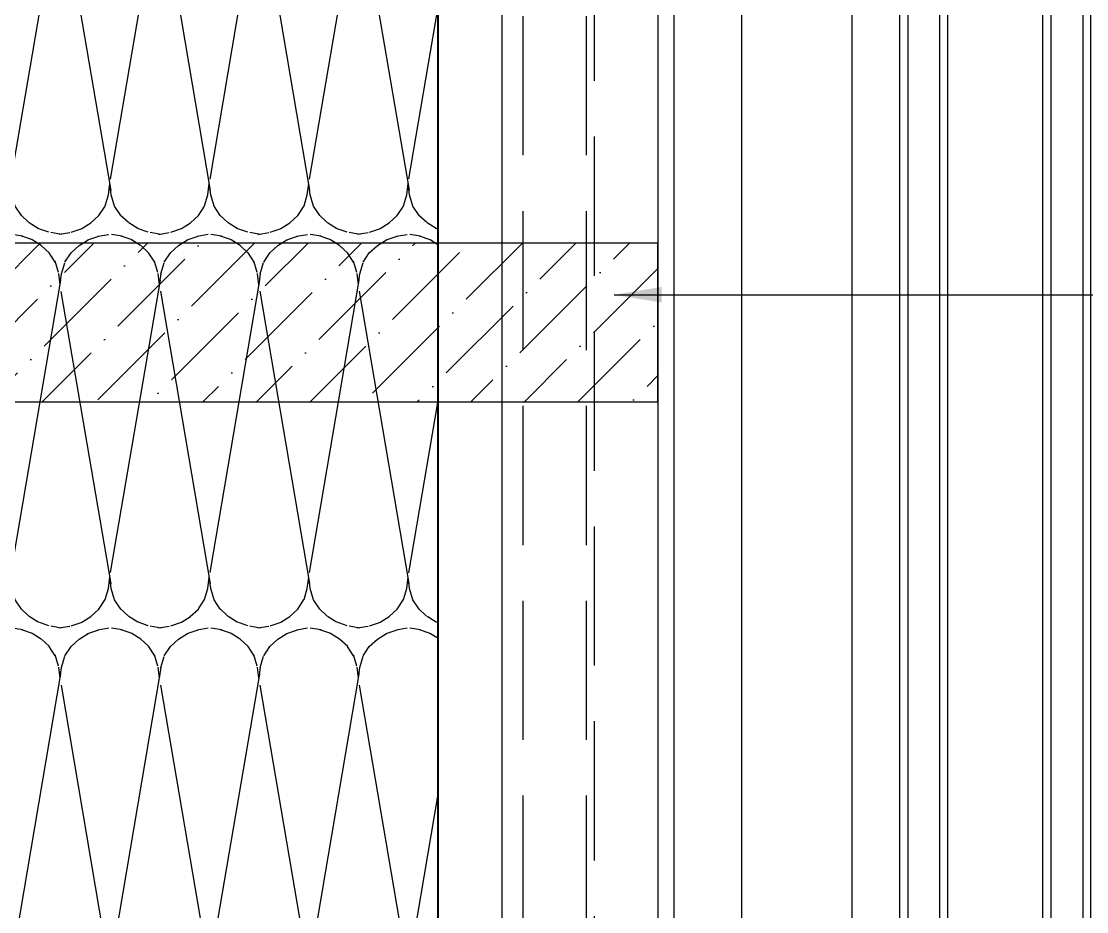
# Model space of a CAD drawing. Extents: x -160106 to 966792, y -663931 to 1550022.
# Drawn here: x -71054.2 to -70920.3, y -85356.5 to -85244.6 of the extents above; entities that cross this region are included whole.
import ezdxf
from ezdxf.xclip import XClip

# ---------------------------------------------------------------- set-up
doc = ezdxf.new("R2010")
doc.units = 0
doc.linetypes.add('DASH', pattern=[0.35, 0.25, -0.1])
doc.linetypes.add('ZN-DASH', pattern=[0.35, 0.25, -0.1])
for name, color, linetype in [('!ZN1-填充-8', 8, 'Continuous'), ('!ZN3-其它材质幕墙-60', 60, 'Continuous'), ('!ZN3-玻璃幕墙-4', 4, 'Continuous'), ('!ZN4-辅助材料-1', 1, 'Continuous'), ('!ZN5-钢材投影-40', 40, 'Continuous'), ('!ZN5-铝材投影-112', 112, 'Continuous'), ('!ZN6-虚线-8', 8, 'ZN-DASH'), ('A-HATCH-2', 251, 'Continuous'), ('A-LIN-V', 9, 'Continuous'), ('A-SFCE', 30, 'Continuous'), ('DIM', 173, 'Continuous')]:
    doc.layers.add(name, color=color, linetype=linetype)
doc.styles.add('DHTEXT-1', font='ROMANS.shx', dxfattribs={"width": 0.7, "bigfont": 'CHINESE.shx'})
doc.dimstyles.new('ZN4', dxfattribs={"dimscale": 4, "dimtxt": 2.5, "dimasz": 1.5, "dimexe": 1, "dimexo": 2, "dimgap": 0.9, "dimtad": 1, "dimdec": 0, "dimdsep": 46, "dimtxsty": 'DHTEXT-1', "dimblk": 'ARCHTICK', "dimcen": 2.5, "dimclrd": 173, "dimclre": 173, "dimclrt": 7, "dimazin": 2, "dimtfac": 1, "dimtix": 1, "dimtmove": 2, "dimatfit": 3, "dimfxl": 0, "dimarcsym": 0})

# ---------------------------------------------------------------- blocks, each defined once
blk = doc.blocks.new('*U1861')
at = {"layer": '!ZN1-填充-8'}
for p, q in [((-23, -8.000001027907274), (-23.00000000001455, -425.0000000610999)), ((-19.00000102947524, -7.999999998435669), (-19.00000102947524, -424.9999990316319)), ((-4.999999091349309, -7.999999998435669), (-4.999999091363861, -424.9999990316319)), ((-1.000000120824552, -8.000001027907274), (-1.000000120839104, -425.0000000610999))]:
    blk.add_line(p, q, dxfattribs=at)
at = {"layer": '!ZN3-玻璃幕墙-4'}
for points in [[(-24.00000000001455, -425.0000000610999), (-24, -9.000001027907274), (-23, -8.000001027907274), (-19, -8.000001027907274), (-18, -9.000001027907274), (-18.00000000001455, -425.0000000610999)], [(-6.000000000014552, -425.0000000610999), (-6, -9.000001027903636), (-5, -8.000001027903636), (-1, -8.000001027903636), (0, -9.000001027903636), (-1.455191522836685e-11, -425.0000000610999)]]:
    blk.add_lwpolyline(points, dxfattribs=at)
at = {"layer": '!ZN5-钢材投影-40', "ltscale": 0.3}
blk.add_line((-54.39999999999418, 531.9147828401801), (-54.39999999999418, -425.0000000610999), dxfattribs=at)
at = {"layer": '!ZN5-铝材投影-112'}
for p, q in [((-52.40170605068852, -39.99999999995634), (-52.40170605068852, -425.0000000610999)), ((-43.9017349172791, -39.99999999995634), (-43.9017349172791, -425.0000000610999)), ((-30.00001585268183, -39.99999999995634), (-30.00001585268183, -425.0000000610999))]:
    blk.add_line(p, q, dxfattribs=at)
at = {"layer": '!ZN6-虚线-8', "color": 8, "linetype": 'ZN-DASH', "ltscale": 70}
blk.add_line((-62.39999999999418, 531.9147828401801), (-62.39999999999418, -425.0000000610999), dxfattribs=at)
blk = doc.blocks.new('20250828112527')
at = {"layer": '!ZN1-填充-8', "ltscale": 20}
h = blk.add_hatch(dxfattribs=at)
h.set_pattern_fill('ANSI36', color=256, scale=3)
h.set_pattern_definition([(45, (-125.5199852699297, 19.99999999999636), (2.525697034050701, 9.260889124852564), [11.90625, -2.38125, 0, -2.38125])])
h.paths.add_polyline_path([(125.0017155648384, 19.99999999993452), (125.0017155648384, 39.99999999993452), (-75, 40), (-75, 20)])
at = {"layer": '!ZN4-辅助材料-1', "color": 1, "ltscale": 0.1}
blk.add_line((125.0017155648384, 19.99999999993452), (125.0017155648384, 39.99999999993452), dxfattribs=at)
at = {"layer": '!ZN5-钢材投影-40', "ltscale": 0.3}
for p, q in [((-75, 40), (125.0017155648384, 39.99999999993452)), ((-75, 20), (125.0017155648384, 19.99999999993452))]:
    blk.add_line(p, q, dxfattribs=at)
at = {"layer": '!ZN6-虚线-8', "color": 8, "linetype": 'ZN-DASH', "ltscale": 70}
blk.add_line((108.0017155648384, 240.0000000000036), (108.0017155648384, -179.9999999999964), dxfattribs=at)
blk.add_lwpolyline([(116.0017155648384, 240.0000000000036), (116.0017155648384, -179.9999999999964), (-65.99999940904672, -179.9999999999964), (-65.99999940904672, 240.0000000000036)], close=True, dxfattribs=at)
blk = doc.blocks.new('A$C6990e299')
at = {"layer": '!ZN1-填充-8', "ltscale": 20}
h = blk.add_hatch(dxfattribs=at)
h.set_pattern_fill('防火棉', color=256, scale=0.5)
h.set_pattern_definition([(99.64827059999992, (131.8499933470157, -192.1370329530037), (-24.99999983534743, 148.4693163856808), [37.29130929999989, -2573.100299999993]), (97.19770699999998, (138.0999928470119, -155.3732022530166), (-12.49999988970169, 49.48977184297799), [1.425224665, -98.34049999999998]), (106.418857, (137.9214214470121, -153.9592087530182), (-74.99999641815128, 247.4488617341187), [1.47410607, -308.088165]), (123.292959, (137.5047547970171, -152.5452152530052), (-62.49999813295384, 98.97954485851588), [1.409694234999995, -294.6260949999989]), (137.02891, (136.7309452470072, -151.3668873530114), (-49.99999978541809, 49.48977210391003), [1.38295463, -289.037515]), (147.989097, (135.719040497017, -150.4242250030075), (-162.4999984445953, 98.97954572307594), [1.33375323, -278.754425]), (161.002609, (134.5880880970071, -149.7172282530082), (-137.4999994241764, 49.48977248290976), [1.44791037, -302.613265]), (170.23292, (133.219040497017, -149.2458971030137), (-274.9999989593759, 49.48977434981889), [1.389183084999996, -290.3392599999989]), (9.76707954, (130.4809453470079, -149.2458971030137), (274.999999355857, 49.48977214690497), [1.389183085, -290.33926]), (18.9973908, (129.1118978470186, -149.7172282530082), (137.4999995969283, 49.48977200294426), [1.447910369999996, -302.6132649999989]), (32.01090240000001, (127.9809453470079, -150.4242250030075), (162.4999994731554, 98.97954403409912), [1.33375323, -278.754425]), (42.9710899, (126.9690408470196, -151.3668873530114), (49.99999987179405, 49.48977201664356), [1.38295463, -289.037515]), (56.70704010000001, (126.1952313470101, -152.5452152530052), (62.49999965846526, 98.97954389598041), [1.409694235, -294.626095]), (73.5811422, (125.7785643470124, -153.9592087530182), (74.99999985400477, 247.4488606925742), [1.47410607, -308.088165]), (82.80229290000001, (125.5999933470157, -155.3732022530166), (12.4999997776537, 49.48977184622007), [1.425224665, -98.34049999999999]), (80.35172929999999, (131.8499933470157, -192.1370329530037), (25.00000007475824, 148.4693163453995), [37.29130929999986, -2573.100299999991]), (9.76707954, (125.5999933470157, -198.5000036530109), (274.999999355857, 49.48977214690497), [1.389183085, -290.33926]), (18.9973908, (126.9690408470196, -198.2643380730151), (149.9999995884369, 49.48977200035743), [1.447910369999996, -302.6132649999989]), (32.01090240000001, (128.338088347009, -197.793006908003), (74.9999997738665, 49.48977203162625), [1.33375323, -278.754425]), (42.9710899, (129.4690408470196, -197.0860101630096), (49.99999987179405, 49.48977201664356), [1.38295463, -289.037515]), (56.70704010000001, (130.4809453470079, -196.1433478380059), (99.9999996044859, 148.4693160980749), [1.409694235, -294.626095]), (73.5811422, (131.2547548470175, -194.965019928015), (12.49999990901289, 49.48977189928469), [1.47410607, -308.088165]), (82.80229290000001, (131.6714218470152, -193.5510264380137), (12.4999997776537, 49.48977184622007), [1.425224665, -98.34049999999999]), (97.19770699999998, (132.0285643470124, -193.5510264380137), (-12.49999988970169, 49.48977184297799), [1.425224665, -98.34049999999998]), (106.418857, (132.4452313470101, -194.965019928015), (-12.49999923718973, 49.48977206816447), [1.47410607, -308.088165]), (123.292959, (133.219040497017, -196.1433478380059), (-99.99999730159095, 148.469317649659), [1.409694234999995, -294.6260949999989]), (137.02891, (134.2309452470072, -197.0860101630096), (-162.4999992636433, 148.4693162715198), [1.38295463, -289.037515]), (147.989097, (135.361897647017, -197.793006908003), (-74.99999926356202, 49.4897728043052), [1.33375323, -278.754425]), (161.002609, (136.7309452470072, -198.2643380730151), (-149.999999415685, 49.48977252395616), [1.44791037, -302.613265]), (170.23292, (138.0999928470119, -198.5000036530109), (-274.9999989593759, 49.48977434981889), [1.389183084999996, -290.3392599999989])])
h.paths.add_polyline_path([(1.5, 1.499999999956344), (1.5, -198.50000365304), (217.9999831885798, -198.50000365304), (217.9999831885798, 10.00000330156763), (165.5999831886875, 10.00000330159673), (165.5999724257563, 1.499961917827022)])
at = {"layer": '!ZN1-填充-8'}
blk.add_lwpolyline([(1.5, 1.499999999956344), (1.5, -198.50000365304), (217.9999831885798, -198.50000365304), (217.9999831885798, 10.00000330156763), (165.5999831886875, 10.00000330159673), (165.5999724257563, 1.499961917827022)], close=True, dxfattribs=at)
blk = doc.blocks.new('20250828170426')
at = {"layer": 'A-HATCH-2'}
h = blk.add_hatch(dxfattribs=at)
h.set_pattern_fill('ANSI37', color=8, scale=20)
h.set_pattern_definition([(45, (1653514.358759702, -568207.45202634), (-22.45064030267288, 22.45064030267288), []), (135, (1653514.358759702, -568207.45202634), (-22.45064030267288, -22.45064030267288), [])])
h.paths.add_polyline_path([(-3022.728495514719, 12647.53774825193), (-3021.528735442786, 12707.52575185068), (-646.040906673763, 12660.01599527535), (-646.040906673763, 12600.00399647513)])
h = blk.add_hatch(dxfattribs=at)
h.set_pattern_fill('加气混凝土', color=8, scale=20)
h.set_pattern_definition([(0, (1653585.158759702, -568280.6520263399), (120, 240), [0, -240]), (0, (1653444.758759702, -568313.05202634), (120, 240), [0, -240]), (0, (1653522.758759702, -568315.45202634), (120, 240), [0, -240]), (0, (1653607.958759702, -568244.6520263399), (120, 240), [0, -240]), (0, (1653508.358759702, -568327.45202634), (120, 240), [0, -240]), (0, (1653631.958759702, -568093.45202634), (120, 240), [0, -240]), (0, (1653558.758759702, -568112.6520263399), (120, 240), [0, -240]), (0, (1653597.158759702, -568142.6520263399), (120, 240), [0, -240]), (0, (1653401.558759702, -568147.45202634), (120, 240), [0, -240]), (0, (1653519.158759702, -568158.25202634), (120, 240), [0, -240]), (0, (1653473.558759702, -568219.45202634), (120, 240), [0, -240]), (0, (1653475.958759702, -568309.45202634), (120, 240), [0, -240]), (0, (1653565.958759702, -568319.05202634), (120, 240), [0, -240]), (0, (1653631.958759702, -568213.45202634), (120, 240), [0, -240]), (0, (1653407.558759702, -568250.6520263399), (120, 240), [0, -240]), (0, (1653427.958759702, -568209.8520263401), (120, 240), [0, -240]), (0, (1653521.558759702, -568226.6520263399), (120, 240), [0, -240]), (0, (1653487.958759702, -568261.45202634), (120, 240), [0, -240]), (0, (1653468.758759702, -568182.25202634), (120, 240), [0, -240]), (0, (1653498.758759702, -568092.25202634), (120, 240), [0, -240]), (0, (1653417.158759702, -568301.05202634), (120, 240), [0, -240]), (0, (1653549.158759702, -568141.45202634), (120, 240), [0, -240]), (0, (1653437.558759702, -568137.8520263401), (120, 240), [0, -240]), (0, (1653418.358759702, -568106.6520263399), (120, 240), [0, -240]), (130.601294, (1653617.215902902, -568168.59488394), (-599.9999933723939, 720.0000031479067), [10.5366216, -4414.844400000001]), (18.4349488, (1653600.073046102, -568164.02345514), (599.9999977872279, 239.9999982292889), [10.842096, -1507.05116]), (90, (1653600.073046102, -568174.30916874), (120, 240), [10.2857136, -469.71426]), (161.565051, (1653610.358759702, -568177.73774154), (-600.0000030210431, 239.9999821089645), [10.842096, -1507.05116]), (53.1301023, (1653610.358759702, -568177.73774154), (120.000000226848, 239.9999998865759), [11.428572, -1188.5714]), (135, (1653619.501617302, -568300.02343434), (-120.0000145064572, 239.9999837580805), [9.697464, -669.12504]), (45, (1653605.787330902, -568300.02343434), (119.9999992329508, 239.999999031587), [9.697464, -669.12504]), (135, (1653612.644474102, -568306.8805943399), (-120.0000145064572, 239.9999837580805), [9.697464, -669.12504]), (45, (1653612.644474102, -568306.8805943399), (119.9999992329508, 239.999999031587), [9.697464, -669.12504]), (116.565051, (1653504.073055702, -568138.8805967399), (-2.087719469301419e-05, 479.9999869414082), [12.77753039999995, -255.5505999999993]), (180, (1653498.358775702, -568127.45202714), (-120, 240), [13.7142864, -226.2857]), (63.43494880000001, (1653478.930199702, -568138.8805967399), (1.086458141230651e-06, 479.9999976745345), [12.7775304, -255.5506]), (116.565051, (1653484.644479702, -568150.30916874), (-2.087719469301419e-05, 479.9999869414082), [12.77753039999995, -255.5505999999993]), (0, (1653484.644479702, -568150.30916874), (120, 240), [13.7142864, -226.2857]), (63.43494880000001, (1653498.358775702, -568150.30916874), (1.086458141230651e-06, 479.9999976745345), [12.7775304, -255.5506]), (107.102728, (1653594.358758902, -568220.0234423401), (-359.9999862369818, 1200.000001936058), [15.5445384, -6513.161]), (143.972626, (1653589.787330102, -568205.16631194), (-2279.999971095236, 1679.999998098534), [15.5445384, -3248.808]), (180, (1653577.215902102, -568196.02345434), (-120, 240), [14.8571424, -225.14284]), (36.02737329999999, (1653549.787331702, -568205.16631194), (2279.999983150636, 1679.999981888878), [15.54453839999995, -3248.807999999988]), (71.5650511, (1653545.215902902, -568218.8805863401), (360.0000018481314, 1199.999997933916), [14.4561264, -1503.43712]), (107.102728, (1653549.787331702, -568233.7377383399), (-359.9999862369818, 1200.000001936058), [15.5445384, -6513.161]), (143.972626, (1653562.358759702, -568242.8805863401), (-2279.999971095236, 1679.999998098534), [15.5445384, -3248.808]), (0, (1653562.358759702, -568242.8805863401), (120, 240), [14.8571424, -225.14284]), (36.02737329999999, (1653577.215902102, -568242.8805863401), (2279.999983150636, 1679.999981888878), [15.54453839999995, -3248.807999999988]), (71.5650511, (1653589.787330102, -568233.7377383399), (360.0000018481314, 1199.999997933916), [14.4561264, -1503.43712]), (150.255118, (1653596.644473302, -568108.02345594), (-360.0000008520545, 239.9999970260078), [9.214008, -1925.72784]), (90, (1653588.644474102, -568112.5948823399), (120, 240), [9.1428576, -470.8571]), (29.7448813, (1653588.644474102, -568112.5948823399), (360.0000002120073, 239.9999988791285), [9.214008, -1925.72784]), (116.565051, (1653540.644474102, -568278.30917034), (-2.087719469301419e-05, 479.9999869414082), [12.77753039999995, -255.5505999999993]), (168.690067, (1653534.930189302, -568266.8805863401), (-1080.00000080124, 239.9999939776436), [11.6549016, -2435.8742]), (41.18592510000001, (1653514.358759702, -568272.59486634), (2999.999981823463, 2639.999976915367), [12.1487376, -5090.3208]), (90, (1653514.358759702, -568284.0234503399), (120, 240), [11.428572, -468.5714]), (138.814074, (1653523.501617302, -568292.0234423401), (-2999.999946676086, 2640.00001681452), [12.1487376, -5090.3208]), (16.6992442, (1653523.501617302, -568292.0234423401), (3959.999970206556, 1199.999987431226), [11.93178, -4999.415]), (60.9453959, (1653534.930189302, -568288.5948743401), (119.9999996815502, 239.9999978770819), [11.7664344, -4930.1358]), (109.983106, (1653440.073047702, -568177.73774154), (-600.0000022599722, 1679.999995554008), [13.3768008, -5604.878999999998]), (155.556045, (1653435.501623702, -568165.1663111399), (-1560.000005946423, 719.9999850411862), [13.8091944, -5786.052599999999]), (24.4439547, (1653410.358767702, -568165.1663111399), (1560.000000778191, 719.9999965369605), [13.8091944, -5786.052599999999]), (70.01689340000001, (1653405.787343702, -568177.73774154), (600.0000018088572, 1679.99999583229), [13.3768008, -5604.879]), (109.983106, (1653410.358767702, -568190.30916954), (-600.0000022599722, 1679.999995554008), [13.3768008, -5604.878999999998]), (160.016893, (1653422.930207702, -568194.88059834), (-600.0000003526518, 239.9999890666697), [13.3768008, -2795.751]), (19.9831065, (1653422.930207702, -568194.88059834), (599.9999967057635, 239.9999996192112), [13.3768008, -2795.751]), (70.01689340000001, (1653435.501623702, -568190.30916954), (600.0000018088572, 1679.99999583229), [13.3768008, -5604.879]), (122.005383, (1653529.215902102, -568199.45202714), (-120.000016104588, 239.9999877483145), [10.7816928, -2253.3736]), (18.4349488, (1653513.215903702, -568193.7377399399), (599.9999977872279, 239.9999982292889), [10.842096, -1507.05116]), (90, (1653513.215903702, -568204.02345594), (120, 240), [10.2857136, -469.71426]), (161.565051, (1653523.501617302, -568207.45202634), (-600.0000030210431, 239.9999821089645), [10.842096, -1507.05116]), (54.46232220000002, (1653523.501617302, -568207.45202634), (839.9999987829037, 1199.999998202426), [9.831228000000001, -4119.2846]), (116.565051, (1653459.501623702, -568257.7377383399), (-2.087719469301419e-05, 479.9999869414082), [12.77753039999995, -255.5505999999993]), (180, (1653453.787343702, -568246.3091543401), (-120, 240), [12.571428, -227.42856]), (59.0362434, (1653434.358767702, -568257.7377383399), (120.0000003906126, 239.999998835111), [13.32789119999995, -2785.528799999987]), (120.963756, (1653441.215903702, -568269.1662983401), (-120.0000163991858, 239.9999889786399), [13.3278912, -2785.5288]), (0, (1653441.215903702, -568269.1662983401), (120, 240), [12.571428, -227.42856]), (63.43494880000001, (1653453.787343702, -568269.1662983401), (1.086458141230651e-06, 479.9999976745345), [12.7775304, -255.5506])])
h.paths.add_polyline_path([(-646.0409066705033, 12549.99999687495), (-646.0409066705033, 12579.99999687495), (-3022.728495514719, 12627.53374865185), (-3022.728495514952, 12549.99999677204)])
at = {"layer": '!ZN3-其它材质幕墙-60', "ltscale": 20}
blk.add_lwpolyline([(-281.936770878674, 7197.157594501085), (-281.936770878674, 7506.99999999236), (-273.936770878674, 7506.99999999236), (-273.936770878674, 7197.157594501085)], dxfattribs=at)
at = {"layer": 'A-LIN-V', "linetype": 'DASH', "ltscale": 0.2, "const_width": 2}
blk.add_lwpolyline([(-661.2484072945081, 13066.56438967437), (-661.2484072945081, 12647.84193384065, -0.3802321937989205), (-710.5762578702997, 12601.29470349895), (-3022.728495514719, 12647.53774825181)], format="xyb", dxfattribs=at)
at = {"layer": 'A-SFCE', "color": 8}
for points in [[(-3022.728495514719, 12647.53774825193), (-3021.528735442786, 12707.52575185068), (-646.040906673763, 12660.01599527535), (-646.040906673763, 12600.00399647513)], [(-646.0409066705033, 12549.99999687495), (-646.0409066705033, 12579.99999687495), (-3022.728495514719, 12627.53374865185), (-3022.728495514952, 12549.99999677204)]]:
    blk.add_lwpolyline(points, close=True, dxfattribs=at)
at = {"layer": '!ZN6-虚线-8', "ltscale": 50}
blk.add_blockref('20250828112527', (-379.3384864434192, 7402.999999736639), dxfattribs=at)
at = {"ltscale": 50}
blk.add_blockref('*U1861', (-199.9367708785867, 7549.99999999236), dxfattribs=at)
at = {"ltscale": 40}
blk.add_blockref('A$C6990e299', (-499.9999976081308, 7499.999996690778), dxfattribs=at)
blk = doc.blocks.new('_ArchTick')
at = {"color": 0, "linetype": 'ByBlock', "const_width": 0.4}
blk.add_lwpolyline([(-0.5, -0.5), (0.5, 0.5)], dxfattribs=at)

msp = doc.modelspace()

# ---------------------------------------------------------------- block references
at = {"ltscale": 40}
ref = msp.add_blockref('20250828170426', (-68002.60082986366, -97954.0795399237), dxfattribs=at)
XClip(ref).set_block_clipping_path([(-1183.6332781368037, 11336.729218116532), (77.2482194211334, 13367.086245385595)])
ref = msp.add_blockref('20250828170426', (-70719.82137737623, -92715.41402522726), dxfattribs=at)
XClip(ref).set_block_clipping_path([(-1012.71315915366, 6225.942302895128), (-155.3662149472657, 7823.851870941202)])

# ---------------------------------------------------------------- next in the draw order: leaders
at = {"layer": 'DIM'}
msp.add_leader([(-70979.671849328, -85278.9473064663), (-70826.63035000156, -85278.9473064663), (-70781.24271547227, -85278.9473064663)], dimstyle='ZN4', dxfattribs=at)

doc.saveas('drawing.dxf')
